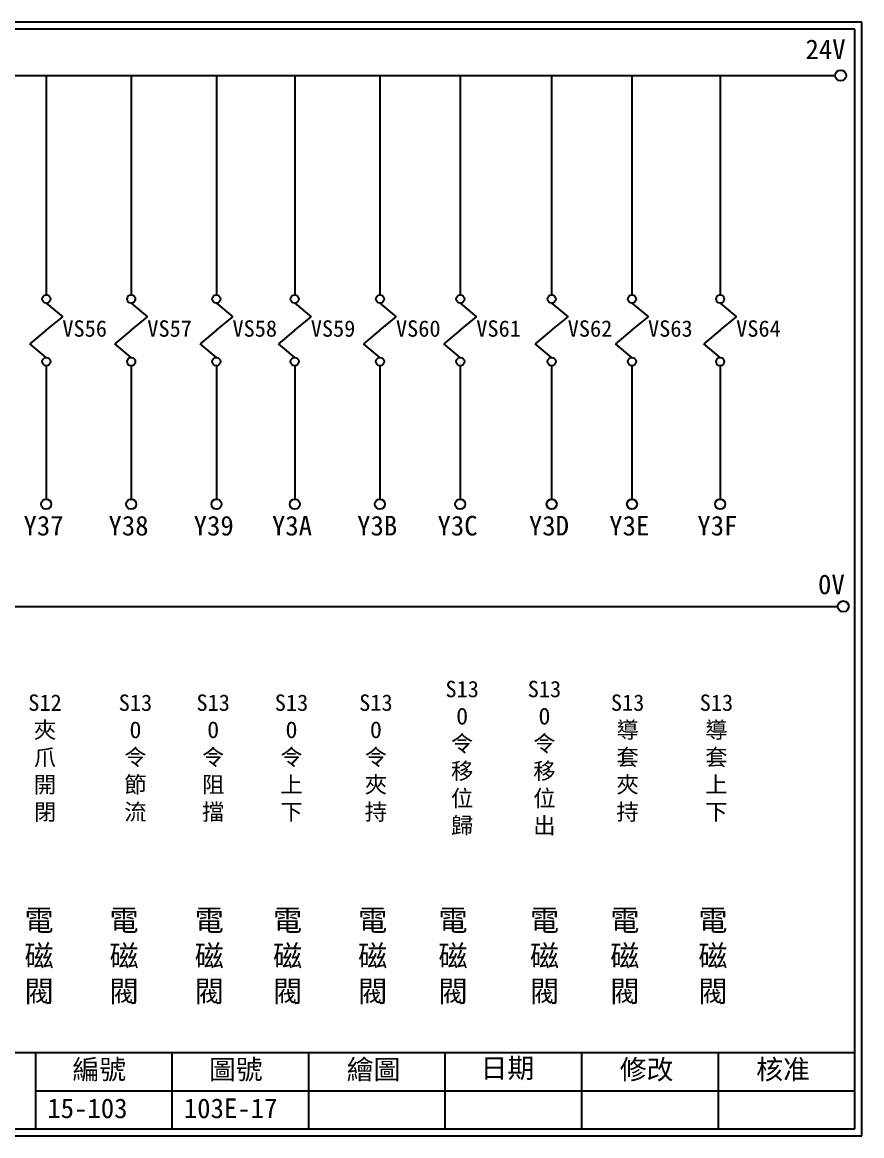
# Model space of a CAD drawing. Extents: x 889 to 1176, y 251 to 455.
# Drawn here: x 1022.3 to 1176.1, y 251.2 to 455.2 of the extents above; entities that cross this region are included whole.
import ezdxf

# ---------------------------------------------------------------- set-up
doc = ezdxf.new("R2010")
doc.units = 0
doc.layers.get('0').update_dxf_attribs({"linetype": 'CONTINUOUS'})
doc.layers.add('圖框層', color=7, linetype='CONTINUOUS')
doc.layers.add('標尺寸層', color=3, linetype='CONTINUOUS')
doc.styles.add('CNS', font='romanc.shx', dxfattribs={"bigfont": 'chineset.shx'})
doc.styles.add('STSL', font='kaiu.ttf')

msp = doc.modelspace()

# ---------------------------------------------------------------- linework, layer by layer
for centre in [(1172.21, 445.42), (1172.69, 348.15)]:
    msp.add_circle(centre, 1)
at = {"layer": '圖框層', "color": 7}
for p, q in [((1176.07, 455.16), (889.07, 455.16)), ((1176.07, 251.2), (1176.07, 455.16)), ((1174.82, 453.91), (890.32, 453.91)), ((1174.82, 252.44), (1174.82, 453.91)), ((890.32, 266.44), (1174.82, 266.44)), ((1024.82, 252.44), (1024.82, 266.44)), ((1049.82, 252.44), (1049.82, 266.44)), ((1074.82, 252.44), (1074.82, 266.44)), ((1099.82, 252.44), (1099.82, 266.44)), ((1124.82, 252.44), (1124.82, 266.44)), ((1149.82, 252.44), (1149.82, 266.44)), ((1024.82, 259.44), (1174.82, 259.44)), ((889.07, 251.2), (1176.07, 251.2)), ((890.32, 252.44), (1174.82, 252.44))]:
    msp.add_line(p, q, dxfattribs=at)
at = {"layer": '標尺寸層', "color": 7}
for p, q in [((893.61, 445.42), (1171.21, 445.42)), ((1026.74, 445.42), (1026.74, 405.22)), ((1042.3, 445.42), (1042.3, 405.22)), ((1057.9, 445.42), (1057.9, 405.22)), ((1072.24, 445.42), (1072.24, 405.22)), ((1087.84, 445.42), (1087.84, 405.22)), ((1102.55, 445.42), (1102.55, 405.22)), ((1119.29, 445.42), (1119.29, 405.22)), ((1134, 445.42), (1134, 405.22)), ((1150.14, 445.42), (1150.14, 405.22)), ((1026.74, 403.72), (1029.75, 401.23)), ((1042.3, 403.72), (1045.31, 401.23)), ((1057.9, 403.72), (1060.91, 401.23)), ((1072.24, 403.72), (1075.24, 401.23)), ((1087.84, 403.72), (1090.84, 401.23)), ((1102.55, 403.72), (1105.55, 401.23)), ((1119.29, 403.72), (1122.3, 401.23)), ((1134, 403.72), (1137, 401.23)), ((1150.14, 403.72), (1153.14, 401.23)), ((1026.74, 398.74), (1029.75, 401.23)), ((1042.3, 398.74), (1045.31, 401.23)), ((1057.9, 398.74), (1060.91, 401.23)), ((1072.24, 398.74), (1075.24, 401.23)), ((1087.84, 398.74), (1090.84, 401.23)), ((1102.55, 398.74), (1105.55, 401.23)), ((1119.29, 398.74), (1122.3, 401.23)), ((1134, 398.74), (1137, 401.23)), ((1150.14, 398.74), (1153.14, 401.23)), ((1026.74, 398.74), (1023.74, 396.25)), ((1042.3, 398.74), (1039.3, 396.25)), ((1057.9, 398.74), (1054.9, 396.25)), ((1072.24, 398.74), (1069.24, 396.25)), ((1087.84, 398.74), (1084.83, 396.25)), ((1102.55, 398.74), (1099.54, 396.25)), ((1119.29, 398.74), (1116.29, 396.25)), ((1134, 398.74), (1131, 396.25)), ((1150.14, 398.74), (1147.13, 396.25)), ((1026.74, 393.76), (1023.74, 396.25)), ((1042.3, 393.76), (1039.3, 396.25)), ((1057.9, 393.76), (1054.9, 396.25)), ((1072.24, 393.76), (1069.24, 396.25)), ((1087.84, 393.76), (1084.83, 396.25)), ((1102.55, 393.76), (1099.54, 396.25)), ((1119.29, 393.76), (1116.29, 396.25)), ((1134, 393.76), (1131, 396.25)), ((1150.14, 393.76), (1147.13, 396.25)), ((1026.74, 392.26), (1026.74, 367.81)), ((1042.3, 392.26), (1042.3, 367.81)), ((1057.9, 392.26), (1057.9, 367.81)), ((1072.24, 392.26), (1072.24, 367.81)), ((1087.84, 392.26), (1087.84, 367.81)), ((1102.55, 392.26), (1102.55, 367.81)), ((1119.29, 392.26), (1119.29, 367.81)), ((1134, 392.26), (1134, 367.81)), ((1150.14, 392.26), (1150.14, 367.81)), ((893.82, 348.15), (1171.69, 348.15))]:
    msp.add_line(p, q, dxfattribs=at)
for centre, radius in [((1026.74, 404.47), 0.751), ((1042.3, 404.47), 0.751), ((1057.9, 404.47), 0.751), ((1072.24, 404.47), 0.751), ((1087.84, 404.47), 0.751), ((1102.55, 404.47), 0.751), ((1119.29, 404.47), 0.751), ((1134, 404.47), 0.751), ((1150.14, 404.47), 0.751), ((1026.74, 393.01), 0.751), ((1042.3, 393.01), 0.751), ((1057.9, 393.01), 0.751), ((1072.24, 393.01), 0.751), ((1087.84, 393.01), 0.751), ((1102.55, 393.01), 0.751), ((1119.29, 393.01), 0.751), ((1134, 393.01), 0.751), ((1150.14, 393.01), 0.751), ((1026.74, 366.89), 0.92), ((1042.3, 366.89), 0.92), ((1057.9, 366.89), 0.92), ((1072.24, 366.89), 0.92), ((1087.84, 366.89), 0.92), ((1102.55, 366.89), 0.92), ((1119.29, 366.89), 0.92), ((1134, 366.89), 0.92), ((1150.14, 366.89), 0.92)]:
    msp.add_circle(centre, radius, dxfattribs=at)

# ---------------------------------------------------------------- texts
at = {"layer": '圖框層', "color": 4, "style": 'STSL'}
for s, height, p in [('24V', 3.6, (1165.77, 448.41)), ('VS56', 3, (1029.69, 397.56)), ('VS57', 3, (1045.25, 397.56)), ('VS58', 3, (1060.84, 397.56)), ('VS59', 3, (1075.18, 397.56)), ('VS60', 3, (1090.78, 397.56)), ('VS61', 3, (1105.49, 397.56)), ('VS62', 3, (1122.23, 397.56)), ('VS63', 3, (1136.94, 397.56)), ('VS64', 3, (1153.08, 397.56)), ('Y37', 3.6, (1022.57, 361.15)), ('Y38', 3.6, (1038.13, 361.15)), ('Y39', 3.6, (1053.73, 361.15)), ('Y3A', 3.6, (1068.07, 361.15)), ('Y3B', 3.6, (1083.67, 361.15)), ('Y3C', 3.6, (1098.38, 361.15)), ('Y3D', 3.6, (1115.12, 361.15)), ('Y3E', 3.6, (1129.83, 361.15)), ('Y3F', 3.6, (1145.97, 361.15)), ('0V', 3.6, (1168.07, 350.4)), ('編號', 3.6, (1031.54, 261.53)), ('圖號', 3.6, (1056.54, 261.53)), ('繪圖', 3.6, (1081.76, 261.53)), ('日期', 3.6, (1106.29, 261.78)), ('修改', 3.6, (1131.76, 261.53)), ('核准', 3.6, (1156.76, 261.53)), ('15-103', 3.6, (1026.93, 254.42)), ('103E-17', 3.6, (1051.93, 254.42))]:
    msp.add_text(s, height=height, dxfattribs=at).set_placement(p)
at = {"layer": '標尺寸層', "color": 7, "attachment_point": 5, "style": 'CNS'}
for s, insert, char_height, width in [('{\\fDFKai-SB|b0|i0|c136|p65;S13\\PO令移位歸}', (1102.9, 320.36), 3, 2.8481), ('{\\fDFKai-SB|b0|i0|c136|p65;S13\\PO令移位出}', (1117.97, 320.36), 3, 2.8481), ('{\\fDFKai-SB|b0|i0|c136|p65;S12夾爪開閉}', (1026.51, 320.36), 3, 2.8481), ('{\\fDFKai-SB|b0|i0|c136|p65;S13\\PO令節流}', (1043.07, 320.36), 3, 2.8481), ('{\\fDFKai-SB|b0|i0|c136|p65;S13\\PO令阻擋}', (1057.31, 320.36), 3, 2.8481), ('{\\fDFKai-SB|b0|i0|c136|p65;S13\\PO令上下}', (1071.65, 320.36), 3, 2.8481), ('{\\fDFKai-SB|b0|i0|c136|p65;S13\\PO令夾持}', (1087.11, 320.36), 3, 2.8481), ('{\\fDFKai-SB|b0|i0|c136|p65;S13\\P導套夾持}', (1133.2, 320.36), 3, 2.8481), ('{\\fDFKai-SB|b0|i0|c136|p65;S13\\P導套上下}', (1149.46, 320.36), 3, 2.8481), ('{\\fDFKai-SB|b0|i0|c136|p65;電磁閥}', (1025.43, 283.94), 3.9, 8.6627), ('{\\fDFKai-SB|b0|i0|c136|p65;電磁閥}', (1040.99, 283.94), 3.9, 8.6627), ('{\\fDFKai-SB|b0|i0|c136|p65;電磁閥}', (1056.59, 283.94), 3.9, 8.6627), ('{\\fDFKai-SB|b0|i0|c136|p65;電磁閥}', (1070.93, 283.94), 3.9, 8.6627), ('{\\fDFKai-SB|b0|i0|c136|p65;電磁閥}', (1086.52, 283.94), 3.9, 8.6627), ('{\\fDFKai-SB|b0|i0|c136|p65;電磁閥}', (1101.23, 283.94), 3.9, 8.6627), ('{\\fDFKai-SB|b0|i0|c136|p65;電磁閥}', (1117.98, 283.94), 3.9, 8.6627), ('{\\fDFKai-SB|b0|i0|c136|p65;電磁閥}', (1132.69, 283.94), 3.9, 8.6627), ('{\\fDFKai-SB|b0|i0|c136|p65;電磁閥}', (1148.82, 283.94), 3.9, 8.6627)]:
    msp.add_mtext(s, dxfattribs=dict(at, insert=insert, char_height=char_height, width=width))

doc.saveas('drawing.dxf')
